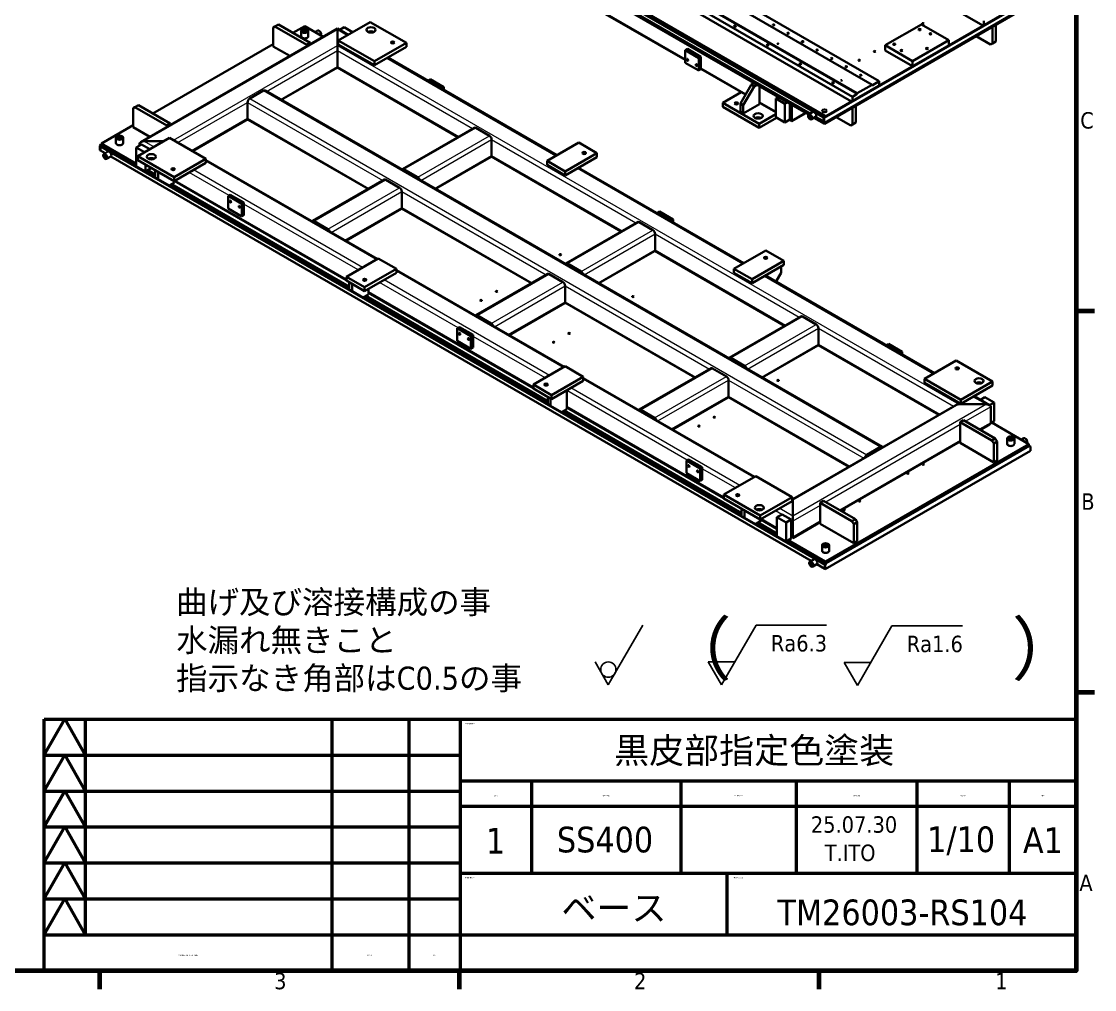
# Model space of a CAD drawing. Header units: millimetres. Extents: x -570 to 8410, y -405 to 5940.
# Drawn here: x 6156 to 8246, y 163 to 2049 of the extents above; entities that cross this region are included whole.
import ezdxf

# ---------------------------------------------------------------- set-up
doc = ezdxf.new("R2010")
doc.units = ezdxf.units.MM
doc.header["$LTSCALE"] = 10
for name, color, linetype, lineweight in [('Border (ISO)', 7, 'Continuous', 70), ('Symbol (ISO)', 7, 'Continuous', 25), ('Visible (ISO)', 7, 'Continuous', 35), ('Visible Narrow (ISO)', 7, 'Continuous', 5)]:
    doc.layers.add(name, color=color, linetype=linetype, lineweight=lineweight)
doc.styles.add('MX_NOTE_STANDARD', font='tahoma.ttf')
doc.styles.add('Note Text (JIS)', font='tahoma.ttf')

# ---------------------------------------------------------------- blocks, each defined once
blk = doc.blocks.new('図面枠 既定の図面枠')
at = {"layer": 'Border (ISO)'}
for p, q in [((821, 148.5), (824.6, 148.5)), ((821, 74.25), (824.6, 74.25)), ((630.75, 20), (630.75, 16.4)), ((700.83, 20), (700.83, 16.4)), ((770.92, 20), (770.92, 16.4))]:
    blk.add_line(p, q, dxfattribs=at)
at = {"layer": 'Border (ISO)', "flags": 128}
blk.add_lwpolyline([(20, 20), (20, 574), (821, 574), (821, 20), (20, 20)], dxfattribs=at)
at = {"layer": 'Border (ISO)', "char_height": 3.2, "attachment_point": 7, "style": 'MX_NOTE_STANDARD'}
for s, insert in [('C', (821.82, 183.97)), ('B', (822.02, 109.78)), ('A', (821.64, 35.53)), ('3', (664.8, 16.33)), ('2', (734.9, 16.4)), ('1', (805.24, 16.4))]:
    blk.add_mtext(s, dxfattribs=dict(at, insert=insert))
blk = doc.blocks.new('面の指示記号 ID1')
at = {"layer": 'Symbol (ISO)'}
for p, q in [((729.89, 75.65), (736.62, 87.3)), ((727.3, 80.13), (729.89, 75.65))]:
    blk.add_line(p, q, dxfattribs=at)
blk.add_circle((729.89, 78.64), 1.49, dxfattribs=at)
blk = doc.blocks.new('面の指示記号 ID2')
at = {"layer": 'Symbol (ISO)'}
for p, q in [((751.95, 75.65), (758.68, 87.3)), ((758.68, 87.3), (772.41, 87.3)), ((749.36, 80.13), (751.95, 75.65)), ((749.36, 80.13), (754.54, 80.13))]:
    blk.add_line(p, q, dxfattribs=at)
at = {"layer": 'Symbol (ISO)', "insert": (761.56, 82.12), "char_height": 3.2, "attachment_point": 7, "style": 'MX_NOTE_STANDARD'}
blk.add_mtext('Ra6.3', dxfattribs=at)
blk = doc.blocks.new('面の指示記号 ID3')
at = {"layer": 'Symbol (ISO)'}
for p, q in [((778.4, 75.52), (785.13, 87.18)), ((785.13, 87.18), (798.87, 87.18)), ((775.81, 80), (778.4, 75.52)), ((775.81, 80), (780.99, 80))]:
    blk.add_line(p, q, dxfattribs=at)
at = {"layer": 'Symbol (ISO)', "insert": (788.01, 81.99), "char_height": 3.2, "attachment_point": 7, "style": 'MX_NOTE_STANDARD'}
blk.add_mtext('Ra1.6', dxfattribs=at)

msp = doc.modelspace()

# ---------------------------------------------------------------- linework, layer by layer
at = {"color": 7, "linetype": 'Continuous', "lineweight": 50}
for p, q in [((6200.001, 200), (6200.001, 690.001)), ((6200.001, 690.001), (8210, 690.001)), ((6200.001, 620.001), (6240.001, 690.001)), ((6240.001, 690.001), (6280.001, 620.001)), ((6280.001, 690.001), (6280.001, 270.001)), ((6760.001, 690.001), (6760.001, 200)), ((6910, 690.001), (6910, 200)), ((7010, 690.001), (7010, 200)), ((8210, 690.001), (8210, 200)), ((6200.001, 620.001), (7010, 620.001)), ((6200.001, 550.001), (6240.001, 620.001)), ((6240.001, 620), (6280.001, 550)), ((7010, 570.001), (8210, 570.001)), ((7150, 390.001), (7150, 570.001)), ((7440, 570.001), (7440, 390.001)), ((7665, 570.001), (7665, 390.001)), ((7900, 570.001), (7900, 390.001)), ((8080, 570.001), (8080, 390.001)), ((6200.001, 550.001), (7010, 550.001)), ((6200.001, 480.001), (6240.001, 550.001)), ((6240.001, 550), (6280.001, 480.001)), ((8210, 520.001), (7010, 520.001)), ((6200.001, 480.001), (7010, 480.001)), ((6200.001, 410.001), (6240.001, 480.001)), ((6240.001, 480.001), (6280.001, 410.001)), ((6200.001, 410.001), (7010, 410.001)), ((6200.001, 340.001), (6240.001, 410.001)), ((6240.001, 410.001), (6280.001, 340.001)), ((7010, 390.001), (8210, 390.001)), ((7530, 390.001), (7530, 270.001)), ((6200.001, 340.001), (7010, 340.001)), ((6200.001, 270.001), (6240.001, 340.001)), ((6240.001, 340.001), (6280.001, 270.001)), ((6200.001, 270.001), (8210, 270.001)), ((8210, 200), (6200.001, 200))]:
    msp.add_line(p, q, dxfattribs=at)
at = {"layer": 'Visible (ISO)'}
for p, q in [((6426.448, 2740.76), (7826.519, 1932.428)), ((7812.731, 1925.692), (6412.659, 2734.023)), ((7774.547, 1902.422), (6374.476, 2710.753)), ((6383.668, 2717.285), (7783.739, 1908.954)), ((6383.668, 2716.06), (7783.739, 1907.729)), ((6308.432, 2676.705), (7719.11, 1862.25)), ((7722.645, 1864.291), (6317.907, 2675.317)), ((6324.114, 2655.322), (7688.556, 1867.561)), ((6326.519, 2664.956), (7698.327, 1872.943)), ((7691.782, 1869.561), (6327.456, 2657.255)), ((7570.547, 2305.159), (8028.398, 2040.818)), ((7314.928, 2157.577), (7772.779, 1893.236)), ((7215.933, 2108.599), (7448.571, 1974.285)), ((8117.494, 2092.257), (7717.978, 1861.597)), ((8118.625, 2091.604), (7719.11, 1860.944)), ((7719.746, 1849.553), (8115.726, 2078.173)), ((7720.878, 1851.758), (8116.857, 2080.377)), ((8030.166, 2041.838), (8030.166, 2050.003)), ((6388.226, 1814.104), (6771.114, 2035.165)), ((6645.956, 2037.218), (6649.491, 2039.259)), ((6645.956, 2037.218), (6645.956, 2000.476)), ((6649.491, 2039.259), (6656.209, 2043.138)), ((6711.363, 2003.538), (6649.491, 2039.259)), ((6718.081, 2007.416), (6656.209, 2043.138)), ((6684.493, 2026.808), (6707.474, 2040.076)), ((6700.474, 2020.072), (6700.474, 2030.686)), ((6702.878, 2033.748), (6702.524, 2033.544)), ((6707.474, 2040.076), (6743.547, 2019.249)), ((6712.07, 2033.748), (6712.424, 2033.544)), ((6714.474, 2020.072), (6714.474, 2030.686)), ((6727.783, 2028.35), (6732.655, 2031.163)), ((6735.758, 2030.686), (6735.405, 2030.89)), ((6771.114, 2035.165), (6771.114, 2033.136)), ((6771.114, 2033.136), (6771.114, 2035.165)), ((6771.114, 2035.165), (6791.963, 2023.127)), ((6771.114, 2002.109), (6771.114, 2033.136)), ((6771.114, 2033.136), (6771.114, 2002.109)), ((6772.881, 2012.111), (6834.753, 2047.833)), ((6775.699, 2032.517), (6784.549, 2037.626)), ((6784.549, 2037.626), (6800.812, 2028.237)), ((6834.753, 2047.833), (6905.464, 2007.008)), ((7908.897, 2043.267), (7838.187, 2002.442)), ((7961.93, 2012.649), (7908.897, 2043.267)), ((8047.137, 2005.913), (8047.137, 2038.572)), ((8053.854, 2009.791), (8053.854, 2042.451)), ((6702.878, 2017.01), (6702.524, 2017.214)), ((6718.081, 2007.416), (6711.363, 2003.538)), ((6712.07, 2017.01), (6712.424, 2017.214)), ((6718.081, 2004.546), (6718.081, 2007.416)), ((6739.294, 2024.562), (6739.294, 2024.154)), ((6843.592, 1971.286), (6772.881, 2012.111)), ((6772.881, 2012.111), (6772.881, 2004.354)), ((6905.464, 2007.008), (6843.592, 1971.286)), ((6905.464, 2007.008), (6905.464, 1999.251)), ((7891.22, 1971.824), (7961.93, 2012.649)), ((7961.93, 2002.442), (7961.93, 2012.649)), ((8015.317, 2020.201), (8043.601, 2003.871)), ((8053.854, 2009.791), (8047.137, 2005.913)), ((6411.903, 1869.428), (6645.956, 2004.558)), ((6645.956, 2000.476), (6678.493, 1981.69)), ((6711.363, 2000.668), (6711.363, 2003.538)), ((6771.114, 2002.109), (6771.114, 1992.311)), ((6771.114, 1992.311), (6771.114, 2002.109)), ((6771.114, 1961.284), (6771.114, 1992.311)), ((6771.114, 1992.311), (6771.114, 1961.284)), ((6843.592, 1963.529), (6772.881, 2004.354)), ((6905.464, 1999.251), (6843.592, 1963.529)), ((7448.571, 1993.053), (7452.813, 1995.502)), ((7448.571, 1993.053), (7475.087, 1977.743)), ((7448.571, 1968.558), (7448.571, 1993.053)), ((7452.813, 1995.502), (7479.33, 1980.193)), ((7838.187, 2002.442), (7891.22, 1971.824)), ((7838.187, 1992.236), (7838.187, 2002.442)), ((7838.187, 1992.236), (7891.22, 1961.618)), ((8047.137, 2005.913), (8043.601, 2003.871)), ((6843.592, 1971.286), (6843.592, 1963.529)), ((6869.391, 1978.424), (7198.549, 1788.385)), ((7475.087, 1953.249), (7448.571, 1968.558)), ((7475.087, 1977.743), (7479.33, 1980.193)), ((7475.087, 1977.743), (7475.087, 1953.249)), ((7479.33, 1980.193), (7479.33, 1955.698)), ((7891.22, 1961.618), (7891.22, 1971.824)), ((6661.845, 1896.168), (6771.114, 1959.255)), ((6771.114, 1961.284), (6771.114, 1959.255)), ((6771.114, 1959.255), (6771.114, 1961.284)), ((6771.114, 1959.255), (7005.894, 1823.704)), ((7475.087, 1953.249), (7479.33, 1955.698)), ((7479.33, 1956.527), (7566.132, 1906.411)), ((6952.133, 1936.381), (6947.89, 1933.931)), ((6974.407, 1918.622), (6947.89, 1933.931)), ((6947.89, 1933.931), (6947.89, 1933.103)), ((6978.65, 1921.071), (6952.133, 1936.381)), ((7577.264, 1925.692), (7556.051, 1888.949)), ((7582.568, 1928.754), (7577.264, 1925.692)), ((7582.921, 1922.426), (7577.264, 1925.692)), ((7588.224, 1925.488), (7582.921, 1922.426)), ((7783.739, 1908.954), (7812.731, 1925.692)), ((7826.519, 1932.428), (7812.731, 1924.467)), ((7812.731, 1924.467), (7812.731, 1925.692)), ((7826.519, 1924.263), (7826.519, 1932.428)), ((6600.347, 1898.618), (6627.217, 1914.131)), ((6630.217, 1914.428), (7832.299, 1220.406)), ((6978.65, 1921.071), (6974.407, 1918.622)), ((6974.407, 1917.793), (6974.407, 1918.622)), ((6978.65, 1915.344), (6978.65, 1921.071)), ((7521.756, 1890.378), (7557.829, 1911.205)), ((7561.708, 1885.683), (7582.921, 1922.426)), ((7593.528, 1887.725), (7593.528, 1922.426)), ((7783.739, 1907.729), (7774.547, 1902.422)), ((7774.547, 1894.257), (7774.547, 1902.422)), ((7783.739, 1908.954), (7783.739, 1907.729)), ((6373.366, 1879.838), (6376.902, 1881.88)), ((6376.902, 1881.88), (6383.619, 1885.758)), ((6438.773, 1846.158), (6376.902, 1881.88)), ((6445.491, 1850.036), (6383.619, 1885.758)), ((6596.105, 1860.242), (6596.105, 1891.269)), ((7521.756, 1890.378), (7521.756, 1882.622)), ((7592.467, 1849.553), (7521.756, 1890.378)), ((7592.467, 1841.797), (7521.756, 1882.622)), ((7556.051, 1888.949), (7561.708, 1885.683)), ((7556.051, 1888.949), (7556.051, 1872.62)), ((7561.708, 1869.354), (7593.528, 1887.725)), ((7561.708, 1885.683), (7561.708, 1869.354)), ((7593.528, 1890.594), (7624.994, 1872.427)), ((7629.59, 1901.605), (7624.994, 1898.952)), ((7624.994, 1898.952), (7624.994, 1862.209)), ((7642.672, 1888.745), (7624.994, 1898.952)), ((7647.268, 1891.399), (7642.672, 1888.745)), ((7642.672, 1852.003), (7642.672, 1888.745)), ((7652.571, 1857.718), (7652.571, 1888.337)), ((7656.107, 1856.494), (7656.107, 1886.296)), ((7656.107, 1856.494), (7656.107, 1886.296)), ((7781.265, 1852.411), (7781.265, 1885.071)), ((6373.366, 1879.838), (6373.366, 1843.096)), ((7556.051, 1872.62), (7561.708, 1869.354)), ((7624.994, 1868.333), (7592.467, 1849.553)), ((7626.408, 1861.393), (7592.467, 1841.797)), ((7624.994, 1862.209), (7642.672, 1852.003)), ((7656.107, 1854.464), (7683.673, 1870.38)), ((7687.926, 1865.067), (7687.926, 1865.475)), ((7697.197, 1872.688), (7689.066, 1867.993)), ((7702.697, 1863.162), (7694.566, 1858.467)), ((7699.437, 1861.279), (7719.746, 1849.553)), ((7700.301, 1872.211), (7699.947, 1872.415)), ((7701.842, 1870.913), (7717.978, 1861.597)), ((7717.978, 1854.436), (7702.779, 1863.212)), ((7703.836, 1866.088), (7703.836, 1865.679)), ((7719.11, 1862.25), (7717.978, 1861.597)), ((7717.978, 1861.597), (7717.978, 1853.432)), ((7717.978, 1861.597), (7719.11, 1860.944)), ((7717.978, 1861.597), (7717.978, 1855.146)), ((7719.11, 1860.944), (7719.11, 1852.779)), ((7742.727, 1862.822), (7771.011, 1846.492)), ((7774.547, 1848.533), (7774.547, 1881.193)), ((6311.494, 1811.457), (6373.366, 1847.178)), ((6373.366, 1843.096), (6405.903, 1824.311)), ((6445.491, 1850.036), (6438.773, 1846.158)), ((6438.773, 1843.288), (6438.773, 1846.158)), ((6445.491, 1847.166), (6445.491, 1850.036)), ((6488.968, 1796.358), (6596.486, 1858.433)), ((6597.347, 1857.496), (6830.885, 1722.663)), ((6897.868, 1761.335), (7037.521, 1841.964)), ((7067.391, 1826.154), (7040.521, 1841.667)), ((7592.467, 1849.553), (7592.467, 1841.797)), ((7652.571, 1857.718), (7642.672, 1852.003)), ((7651.521, 1857.112), (7656.107, 1854.464)), ((7656.107, 1856.494), (7656.107, 1854.464)), ((7656.107, 1854.464), (7656.107, 1856.494)), ((7691.462, 1858.943), (7691.816, 1858.739)), ((7719.11, 1852.779), (7717.978, 1853.432)), ((7720.878, 1851.758), (7719.11, 1852.779)), ((7719.746, 1849.553), (7719.746, 1852.411)), ((7774.547, 1848.533), (7771.011, 1846.492)), ((7781.265, 1852.411), (7774.547, 1848.533)), ((6339.85, 1811.865), (6339.85, 1822.479)), ((6342.253, 1825.541), (6341.9, 1825.337)), ((6351.446, 1825.541), (6351.799, 1825.337)), ((6353.85, 1811.865), (6353.85, 1822.479)), ((6444.077, 1822.275), (6382.205, 1786.554)), ((6514.787, 1781.451), (6444.077, 1822.275)), ((7071.634, 1787.778), (7071.634, 1818.805)), ((6310.363, 1809.252), (6308.595, 1806.19)), ((6308.595, 1806.19), (6309.727, 1805.537)), ((6308.595, 1798.025), (6308.595, 1806.19)), ((6309.727, 1797.372), (6308.595, 1798.025)), ((6309.727, 1805.537), (6311.494, 1808.599)), ((6309.727, 1797.372), (6309.727, 1805.537)), ((6309.727, 1797.372), (6309.727, 1803.823)), ((6310.363, 1809.252), (6311.494, 1809.905)), ((6311.494, 1808.599), (6310.363, 1809.252)), ((6311.211, 1806.394), (6311.494, 1806.558)), ((6379.377, 1772.265), (6311.494, 1811.457)), ((6311.494, 1811.457), (6311.494, 1806.558)), ((6379.377, 1767.366), (6311.494, 1806.558)), ((6342.253, 1808.803), (6341.9, 1809.007)), ((6351.446, 1808.803), (6351.799, 1809.007)), ((6389.276, 1809.416), (6379.377, 1803.7)), ((6395.64, 1794.31), (6379.377, 1803.7)), ((6379.377, 1803.7), (6379.377, 1766.958)), ((6385.74, 1810.64), (6385.74, 1807.374)), ((6385.74, 1810.64), (6385.74, 1807.374)), ((6405.539, 1800.026), (6389.276, 1809.416)), ((6432.41, 1815.539), (6394.226, 1815.539)), ((6394.226, 1815.539), (6432.41, 1815.539)), ((7179.468, 1777.368), (7241.34, 1813.09)), ((7241.34, 1813.09), (7276.695, 1792.677)), ((6318.722, 1792.179), (6309.727, 1797.372)), ((6315.03, 1787.778), (6315.03, 1788.187)), ((6324.301, 1795.399), (6316.169, 1790.704)), ((6318.565, 1781.655), (6318.919, 1781.451)), ((6329.801, 1785.873), (6321.669, 1781.178)), ((6327.404, 1794.923), (6327.051, 1795.127)), ((7694.045, 998.136), (6329.722, 1785.828)), ((6330.94, 1788.799), (6330.94, 1788.391)), ((6382.205, 1786.554), (6452.916, 1745.729)), ((6382.205, 1778.797), (6382.205, 1786.554)), ((6382.205, 1778.797), (6452.916, 1737.972)), ((6406.954, 1780.438), (6406.954, 1782.871)), ((6452.916, 1745.729), (6514.787, 1781.451)), ((6514.787, 1773.694), (6514.787, 1781.451)), ((6848.531, 1586.302), (6514.787, 1778.989)), ((6962.365, 1722.663), (7070.391, 1785.032)), ((7071.253, 1785.969), (7324.092, 1639.992)), ((7179.468, 1777.368), (7179.468, 1769.611)), ((7214.823, 1756.956), (7179.468, 1777.368)), ((7276.695, 1792.677), (7214.823, 1756.956)), ((7276.695, 1784.921), (7214.823, 1749.199)), ((7276.695, 1792.677), (7276.695, 1784.921)), ((6379.377, 1766.958), (6397.054, 1756.751)), ((6397.054, 1756.751), (6397.054, 1770.224)), ((6406.954, 1762.467), (6397.054, 1756.751)), ((6416.5, 1745.933), (6397.408, 1756.956)), ((6416.5, 1750.832), (6401.65, 1759.405)), ((6406.954, 1762.467), (6406.954, 1764.508)), ((6416.5, 1744.708), (6416.5, 1758.997)), ((6452.916, 1737.972), (6514.787, 1773.694)), ((6927.738, 1745.525), (6900.868, 1761.038)), ((6900.868, 1758.589), (6927.738, 1743.075)), ((7214.823, 1749.199), (7179.468, 1769.611)), ((7214.823, 1756.956), (7214.823, 1749.199)), ((7240.622, 1764.094), (7562.709, 1578.137)), ((6422.156, 1741.442), (6416.5, 1744.708)), ((6422.156, 1741.442), (6422.156, 1755.731)), ((6443.37, 1729.195), (6422.156, 1741.442)), ((6453.976, 1735.318), (6443.37, 1729.195)), ((6452.916, 1737.972), (6452.916, 1745.729)), ((6453.976, 1738.584), (6453.976, 1735.318)), ((6788.791, 1544.883), (6453.976, 1738.188)), ((6722.859, 1660.294), (6862.512, 1740.923)), ((6892.382, 1725.112), (6865.512, 1740.626)), ((6794.095, 1527.928), (6444.43, 1729.807)), ((6794.095, 1532.827), (6448.673, 1732.257)), ((6896.625, 1686.737), (6896.625, 1717.764)), ((6562.517, 1711.436), (6558.275, 1708.986)), ((6584.791, 1693.677), (6558.275, 1708.986)), ((6558.275, 1708.986), (6558.275, 1684.492)), ((6589.034, 1696.127), (6562.517, 1711.436)), ((6589.034, 1696.127), (6584.791, 1693.677)), ((6584.791, 1669.182), (6584.791, 1693.677)), ((6589.034, 1671.632), (6589.034, 1696.127)), ((6558.275, 1684.492), (6584.791, 1669.182)), ((6787.356, 1621.621), (6895.382, 1683.99)), ((6896.244, 1684.928), (7149.083, 1538.951)), ((7398.494, 1678.674), (7394.252, 1676.225)), ((7420.768, 1660.915), (7394.252, 1676.225)), ((7394.252, 1676.225), (7394.252, 1675.396)), ((7425.011, 1663.365), (7398.494, 1678.674)), ((6589.034, 1671.632), (6584.791, 1669.182)), ((6752.729, 1644.483), (6725.859, 1659.997)), ((6725.859, 1657.547), (6752.729, 1642.034)), ((7216.066, 1577.624), (7355.719, 1658.253)), ((7385.589, 1642.442), (7358.719, 1657.955)), ((7425.011, 1663.365), (7420.768, 1660.915)), ((7420.768, 1660.087), (7420.768, 1660.915)), ((7425.011, 1657.637), (7425.011, 1663.365)), ((7389.832, 1604.067), (7389.832, 1635.094)), ((7280.563, 1538.951), (7388.589, 1601.32)), ((7389.451, 1602.257), (7642.29, 1456.281)), ((7605.5, 1602.842), (7543.628, 1567.12)), ((7640.855, 1582.429), (7605.5, 1602.842)), ((6850.663, 1587.533), (6788.791, 1551.811)), ((6886.019, 1567.12), (6850.663, 1587.533)), ((7245.936, 1561.813), (7219.066, 1577.326)), ((7219.066, 1574.877), (7245.936, 1559.363)), ((7578.983, 1546.708), (7640.855, 1582.429)), ((7578.983, 1538.951), (7640.855, 1574.673)), ((7635.552, 1559.363), (7635.552, 1571.611)), ((7640.855, 1574.673), (7640.855, 1582.429)), ((6788.791, 1551.811), (6824.147, 1531.398)), ((6788.791, 1544.054), (6788.791, 1551.811)), ((6824.147, 1531.398), (6886.019, 1567.12)), ((6824.147, 1523.642), (6886.019, 1559.363)), ((6886.019, 1559.363), (6886.019, 1567.12)), ((7212.691, 1376.054), (6886.019, 1564.659)), ((7041.057, 1476.582), (7180.71, 1557.211)), ((7210.581, 1541.401), (7183.71, 1556.914)), ((7543.628, 1567.12), (7578.983, 1546.708)), ((7543.628, 1559.363), (7543.628, 1567.12)), ((7543.628, 1559.363), (7578.983, 1538.951)), ((7604.782, 1553.846), (7933.94, 1363.807)), ((7635.552, 1559.363), (7625.47, 1541.902)), ((6788.791, 1544.054), (6824.147, 1523.642)), ((6794.095, 1526.704), (6794.095, 1540.992)), ((6799.752, 1523.438), (6794.095, 1526.704)), ((6799.752, 1523.438), (6799.752, 1537.726)), ((6824.147, 1523.642), (6824.147, 1531.398)), ((6831.571, 1527.928), (6831.571, 1517.314)), ((7214.823, 1503.025), (7214.823, 1534.052)), ((7578.983, 1538.951), (7578.983, 1546.708)), ((6820.965, 1511.19), (6799.752, 1523.438)), ((6831.571, 1517.314), (6820.965, 1511.19)), ((7180.882, 1304.617), (6822.025, 1511.803)), ((7180.882, 1309.515), (6826.268, 1514.252)), ((7152.951, 1334.635), (6831.571, 1520.184)), ((7105.554, 1437.91), (7213.581, 1500.279)), ((7214.442, 1501.216), (7467.281, 1355.239)), ((7070.927, 1460.771), (7044.057, 1476.285)), ((7044.057, 1473.835), (7070.927, 1458.322)), ((7534.264, 1393.912), (7673.917, 1474.541)), ((7703.788, 1458.73), (7676.917, 1474.244)), ((7008.878, 1453.729), (7004.636, 1451.28)), ((7031.152, 1435.97), (7004.636, 1451.28)), ((7004.636, 1451.28), (7004.636, 1426.785)), ((7035.395, 1438.42), (7008.878, 1453.729)), ((7708.03, 1420.355), (7708.03, 1451.382)), ((7004.636, 1426.785), (7031.152, 1411.476)), ((7035.395, 1438.42), (7031.152, 1435.97)), ((7031.152, 1411.476), (7031.152, 1435.97)), ((7035.395, 1413.925), (7035.395, 1438.42)), ((7035.395, 1413.925), (7031.152, 1411.476)), ((7598.761, 1355.239), (7706.788, 1417.608)), ((7707.649, 1418.546), (7942.81, 1282.775)), ((7844.855, 1420.967), (7840.613, 1418.518)), ((7867.129, 1403.208), (7840.613, 1418.518)), ((7840.613, 1418.518), (7840.613, 1417.689)), ((7871.372, 1405.658), (7844.855, 1420.967)), ((7871.372, 1405.658), (7867.129, 1403.208)), ((7867.129, 1402.38), (7867.129, 1403.208)), ((7871.372, 1399.93), (7871.372, 1405.658)), ((7564.134, 1378.101), (7537.264, 1393.615)), ((7537.264, 1391.165), (7564.134, 1375.652)), ((7976.731, 1388.512), (7914.859, 1352.79)), ((8047.441, 1347.687), (7976.731, 1388.512)), ((7152.951, 1341.563), (7214.823, 1377.285)), ((7214.823, 1377.285), (7250.179, 1356.872)), ((7359.255, 1292.87), (7498.909, 1373.499)), ((7528.779, 1357.689), (7501.909, 1373.202)), ((7188.307, 1321.151), (7152.951, 1341.563)), ((7152.951, 1341.563), (7152.951, 1333.806)), ((7250.179, 1356.872), (7188.307, 1321.151)), ((7250.179, 1349.116), (7188.307, 1313.394)), ((7250.179, 1356.872), (7250.179, 1349.116)), ((7583.923, 1161.724), (7250.179, 1354.411)), ((7533.021, 1319.313), (7533.021, 1350.34)), ((7914.859, 1352.79), (7985.57, 1311.965)), ((7914.859, 1345.033), (7914.859, 1352.79)), ((7914.859, 1345.033), (7985.57, 1304.208)), ((7985.57, 1311.965), (8047.441, 1347.687)), ((7985.57, 1304.208), (8047.441, 1339.93)), ((8047.441, 1339.93), (8047.441, 1347.687)), ((7188.307, 1313.394), (7152.951, 1333.806)), ((7180.882, 1303.392), (7180.882, 1317.68)), ((7188.307, 1321.151), (7188.307, 1313.394)), ((7218.359, 1330.744), (7218.359, 1294.002)), ((7532.64, 1317.504), (7767.802, 1181.734)), ((8011.369, 1319.103), (8041.421, 1301.753)), ((8023.743, 1311.959), (8032.592, 1317.068)), ((8032.592, 1317.068), (8050.27, 1306.862)), ((7186.539, 1300.126), (7180.882, 1303.392)), ((7186.539, 1300.126), (7186.539, 1314.414)), ((7207.752, 1287.878), (7186.539, 1300.126)), ((7524.182, 1120.304), (7218.359, 1296.872)), ((7423.752, 1254.198), (7531.779, 1316.567)), ((7975.68, 1301.753), (7658.533, 1118.647)), ((7981.68, 1303.188), (8035.421, 1303.188)), ((8035.421, 1303.188), (7981.68, 1303.188)), ((7985.57, 1304.208), (7985.57, 1311.965)), ((8041.421, 1301.753), (8050.27, 1306.862)), ((8043.906, 1298.289), (8043.906, 1267.262)), ((8043.906, 1298.289), (8043.906, 1267.262)), ((8050.27, 1306.862), (8050.27, 1270.12)), ((7218.359, 1294.002), (7207.752, 1287.878)), ((7558.477, 1086.612), (7208.813, 1288.491)), ((7558.477, 1091.511), (7213.055, 1290.94)), ((7389.125, 1277.06), (7362.255, 1292.573)), ((7362.255, 1290.124), (7389.125, 1274.61)), ((7984.155, 1268.691), (7990.873, 1272.569)), ((7984.155, 1268.691), (8046.027, 1232.969)), ((7984.155, 1227.866), (7984.155, 1268.691)), ((7990.873, 1272.569), (8052.745, 1236.847)), ((8041.421, 1263.798), (8023.743, 1253.591)), ((8043.762, 1266.362), (8050.27, 1270.12)), ((8045.674, 1267.466), (8118.152, 1225.62)), ((8052.745, 1236.847), (8046.027, 1232.969)), ((8056.28, 1230.724), (8052.745, 1236.847)), ((8075.797, 1236.643), (8075.797, 1226.029)), ((8078.201, 1239.705), (8077.847, 1239.501)), ((8087.393, 1239.705), (8087.747, 1239.501)), ((8089.797, 1236.643), (8089.797, 1226.029)), ((8103.106, 1234.307), (8107.977, 1237.12)), ((8111.081, 1236.643), (8110.727, 1236.847)), ((7721.536, 982.264), (8121.051, 1212.924)), ((8118.152, 1225.62), (7722.172, 997.001)), ((8118.152, 1222.763), (7722.172, 994.144)), ((8119.283, 1222.11), (7723.304, 993.49)), ((7984.155, 1230.736), (7751.153, 1096.212)), ((7802.429, 1204.596), (7829.299, 1220.109)), ((7829.299, 1217.66), (7802.429, 1202.146)), ((8049.563, 1190.103), (7984.155, 1227.866)), ((8046.027, 1232.969), (8049.563, 1226.845)), ((8049.563, 1226.845), (8056.28, 1230.724)), ((8049.563, 1226.845), (8049.563, 1190.103)), ((8056.28, 1230.724), (8056.28, 1193.981)), ((8078.201, 1222.967), (8077.847, 1223.171)), ((8087.393, 1222.967), (8087.747, 1223.171)), ((8114.617, 1230.519), (8114.617, 1230.111)), ((8118.152, 1225.62), (8118.152, 1222.763)), ((8118.152, 1222.763), (8119.283, 1222.11)), ((8119.283, 1222.11), (8121.051, 1221.089)), ((8121.051, 1212.924), (8121.051, 1221.089)), ((7455.239, 1196.022), (7450.997, 1193.573)), ((7477.513, 1178.264), (7450.997, 1193.573)), ((7450.997, 1193.573), (7450.997, 1169.078)), ((7481.756, 1180.713), (7455.239, 1196.022)), ((8049.563, 1190.103), (8056.28, 1193.981)), ((7481.756, 1180.713), (7477.513, 1178.264)), ((7477.513, 1153.769), (7477.513, 1178.264)), ((7481.756, 1156.218), (7481.756, 1180.713)), ((7450.997, 1169.078), (7477.513, 1153.769)), ((7481.756, 1156.218), (7477.513, 1153.769)), ((7524.182, 1127.233), (7586.054, 1162.954)), ((7586.054, 1162.954), (7656.765, 1122.13)), ((7524.182, 1127.233), (7524.182, 1119.476)), ((7594.893, 1086.408), (7524.182, 1127.233)), ((7594.893, 1078.651), (7524.182, 1119.476)), ((7656.765, 1122.13), (7594.893, 1086.408)), ((7656.765, 1114.373), (7594.893, 1078.651)), ((7656.765, 1122.13), (7656.765, 1114.373)), ((7658.533, 1118.647), (7656.765, 1119.668)), ((7658.533, 1118.647), (7658.533, 1116.618)), ((7658.533, 1116.618), (7658.533, 1118.647)), ((7658.533, 1085.591), (7658.533, 1116.618)), ((7658.533, 1116.618), (7658.533, 1085.591)), ((7711.566, 1111.311), (7718.283, 1115.189)), ((7711.566, 1111.311), (7773.438, 1075.589)), ((7711.566, 1070.486), (7711.566, 1111.311)), ((7718.283, 1115.189), (7780.155, 1079.468)), ((7558.477, 1085.387), (7558.477, 1099.676)), ((7564.134, 1082.121), (7564.134, 1096.41)), ((7595.954, 1098.893), (7595.954, 1096.784)), ((7637.319, 1088.857), (7627.42, 1083.142)), ((7654.997, 1078.651), (7637.319, 1088.857)), ((7564.134, 1082.121), (7558.477, 1085.387)), ((7585.347, 1069.874), (7564.134, 1082.121)), ((7595.954, 1075.997), (7585.347, 1069.874)), ((7627.42, 1046.808), (7586.408, 1070.486)), ((7627.42, 1051.707), (7590.65, 1072.936)), ((7594.893, 1086.408), (7594.893, 1078.651)), ((7595.954, 1079.263), (7595.954, 1075.997)), ((7627.42, 1060.7), (7595.954, 1078.867)), ((7645.098, 1072.936), (7627.42, 1083.142)), ((7627.42, 1083.142), (7627.42, 1046.399)), ((7654.997, 1078.651), (7645.098, 1072.936)), ((7645.098, 1036.193), (7645.098, 1072.936)), ((7654.997, 1041.909), (7654.997, 1078.651)), ((7658.533, 1085.591), (7658.533, 1075.793)), ((7658.533, 1075.793), (7658.533, 1085.591)), ((7658.533, 1075.793), (7658.533, 1044.766)), ((7658.533, 1075.793), (7658.533, 1044.766)), ((7711.566, 1073.356), (7658.533, 1042.737)), ((7776.973, 1032.723), (7711.566, 1070.486)), ((7780.155, 1079.468), (7773.438, 1075.589)), ((7773.438, 1075.589), (7776.973, 1069.465)), ((7776.973, 1069.465), (7783.691, 1073.344)), ((7776.973, 1069.465), (7776.973, 1032.723)), ((7783.691, 1073.344), (7780.155, 1079.468)), ((7783.691, 1073.344), (7783.691, 1036.602)), ((7627.42, 1046.399), (7645.098, 1036.193)), ((7654.997, 1041.909), (7645.098, 1036.193)), ((7721.288, 992.613), (7645.451, 1036.397)), ((7722.172, 997.001), (7649.694, 1038.847)), ((7658.533, 1042.737), (7654.997, 1044.778)), ((7658.533, 1044.766), (7658.533, 1042.737)), ((7658.533, 1042.737), (7658.533, 1044.766)), ((7715.172, 1028.437), (7715.172, 1017.822)), ((7717.576, 1031.498), (7717.223, 1031.294)), ((7726.769, 1031.498), (7727.122, 1031.294)), ((7729.172, 1028.437), (7729.172, 1017.822)), ((7776.973, 1032.723), (7783.691, 1036.602)), ((7717.576, 1014.76), (7717.223, 1014.964)), ((7726.769, 1014.76), (7727.122, 1014.964)), ((7690.353, 993.735), (7690.353, 994.144)), ((7699.623, 1001.356), (7691.492, 996.661)), ((7693.888, 987.612), (7694.242, 987.408)), ((7705.123, 991.83), (7696.992, 987.135)), ((7702.727, 1000.88), (7702.373, 1001.084)), ((7720.405, 982.917), (7705.045, 991.785)), ((7706.262, 994.756), (7706.262, 994.348)), ((7722.172, 994.144), (7720.405, 991.082)), ((7720.405, 991.082), (7721.536, 990.429)), ((7720.405, 991.082), (7720.405, 982.917)), ((7720.405, 989.367), (7720.405, 982.917)), ((7720.405, 982.917), (7721.536, 982.264)), ((7721.536, 990.429), (7723.304, 993.49)), ((7721.536, 990.429), (7721.536, 982.264)), ((7722.172, 997.001), (7722.172, 994.144)), ((7723.304, 993.49), (7722.172, 994.144))]:
    msp.add_line(p, q, dxfattribs=at)
for centre, major_axis, start_param, end_param in [((6707.474, 2030.686), (-7, 0), 5.49778714, 10.21017612), ((6707.474, 2030.734), (3.824, 0), 5.55400841, 10.15395485), ((6735.405, 2026.399), (-2.75, 4.763), 3.35005947, 6.28318531), ((6735.758, 2026.604), (2.5, -4.33), 0.78539816, 2.35619449), ((6836.521, 2024.766), (-9, 0), 3.98421442, 5.44056354), ((6707.474, 2020.072), (-7, 0), 0, 3.14159265), ((6707.474, 2019.663), (6.5, 0), 3.92699082, 5.49778714), ((6627.217, 1909.232), (3, 5.196), 0, 0.78539816), ((6600.347, 1893.719), (3, 5.196), 0.78539816, 2.35619449), ((7590.699, 1857.106), (-9, 0), 3.98421442, 5.44056354), ((7691.816, 1863.23), (2.75, -4.763), 5.49778714, 10.21017612), ((7691.774, 1863.206), (-1.471, 2.547), 5.57032715, 10.13763612), ((7699.947, 1867.925), (2.75, -4.763), 0, 3.14159265), ((7700.301, 1868.129), (-2.5, 4.33), 3.92699082, 5.49778714), ((7719.746, 1869.966), (-4.5, 0), 4.37255207, 5.05222589), ((6600.347, 1862.692), (-3, -5.196), 5.49778714, 6.28318531), ((7040.521, 1836.768), (-3, 5.196), 5.49778714, 6.28318531), ((6346.85, 1822.479), (-7, 0), 5.49778714, 10.21017612), ((6346.85, 1822.527), (3.824, 0), 5.55400841, 10.15395485), ((7067.391, 1821.255), (-3, 5.196), 3.92699082, 5.49778714), ((6311.211, 1804.68), (1.05, 1.819), 0.78539816, 2.35619449), ((6346.85, 1811.865), (-7, 0), 0, 3.14159265), ((6346.85, 1811.457), (6.5, 0), 3.92699082, 5.49778714), ((6394.226, 1810.64), (8.485, 0), 1.57079633, 3.14159265), ((6394.226, 1810.64), (8.485, 0), 1.57079633, 3.14159265), ((6318.919, 1785.941), (2.75, -4.763), 5.49778714, 10.21017612), ((6318.878, 1785.917), (-1.471, 2.547), 5.57032715, 10.13763612), ((6327.051, 1790.636), (2.75, -4.763), 0, 3.14159265), ((6327.404, 1790.84), (-2.5, 4.33), 3.92699082, 5.49778714), ((6408.721, 1777.776), (-9, 0), 3.98421442, 5.44056354), ((7067.391, 1790.228), (3, -5.196), 0, 0.78539816), ((6900.868, 1756.139), (-3, 5.196), 5.49778714, 6.64150488), ((6900.868, 1756.139), (-1.5, 2.598), 5.49778714, 6.09228987), ((6865.512, 1735.727), (-3, 5.196), 5.49778714, 6.28318531), ((6927.738, 1740.626), (-3, 5.196), 4.3540694, 5.49778714), ((6927.738, 1740.626), (1.5, -2.598), 1.76169177, 2.35619449), ((6892.382, 1720.213), (-3, 5.196), 3.92699082, 5.49778714), ((6892.382, 1689.186), (3, -5.196), 0, 0.78539816), ((6725.859, 1655.098), (-3, 5.196), 5.49778714, 6.64150488), ((6725.859, 1655.098), (-1.5, 2.598), 5.49778714, 6.09228987), ((7358.719, 1653.056), (-3, 5.196), 5.49778714, 6.28318531), ((6752.729, 1639.584), (-3, 5.196), 4.3540694, 5.49778714), ((6752.729, 1639.584), (1.5, -2.598), 1.76169177, 2.35619449), ((7385.589, 1637.543), (-3, 5.196), 3.92699082, 5.49778714), ((7385.589, 1606.516), (3, -5.196), 0, 0.78539816), ((7219.066, 1572.427), (-3, 5.196), 5.49778714, 6.64150488), ((7219.066, 1572.427), (-1.5, 2.598), 5.49778714, 6.09228987), ((7183.71, 1552.015), (-3, 5.196), 5.49778714, 6.28318531), ((7245.936, 1556.914), (-3, 5.196), 4.3540694, 5.49778714), ((7245.936, 1556.914), (1.5, -2.598), 1.76169177, 2.35619449), ((7210.581, 1536.502), (-3, 5.196), 3.92699082, 5.49778714), ((7210.581, 1505.475), (3, -5.196), 0, 0.78539816), ((7044.057, 1471.386), (-3, 5.196), 5.49778714, 6.64150488), ((7044.057, 1471.386), (-1.5, 2.598), 5.49778714, 6.09228987), ((7676.917, 1469.345), (-3, 5.196), 5.49778714, 6.28318531), ((7070.927, 1455.873), (-3, 5.196), 4.3540694, 5.49778714), ((7070.927, 1455.873), (1.5, -2.598), 1.76169177, 2.35619449), ((7703.788, 1453.831), (-3, 5.196), 3.92699082, 5.49778714), ((7703.788, 1422.804), (3, -5.196), 0, 0.78539816), ((7537.264, 1388.716), (-3, 5.196), 5.49778714, 6.64150488), ((7537.264, 1388.716), (-1.5, 2.598), 5.49778714, 6.09228987), ((7501.909, 1368.303), (-3, 5.196), 5.49778714, 6.28318531), ((7564.134, 1373.202), (-3, 5.196), 4.3540694, 5.49778714), ((7564.134, 1373.202), (1.5, -2.598), 1.76169177, 2.35619449), ((7528.779, 1352.79), (-3, 5.196), 3.92699082, 5.49778714), ((8020.925, 1340.951), (-9, 0), 3.98421442, 5.44056354), ((7528.779, 1321.763), (3, -5.196), 0, 0.78539816), ((7981.68, 1298.289), (8.485, 0), 1.57079633, 2.35619449), ((7981.68, 1298.289), (8.485, 0), 1.57079633, 2.35619449), ((8035.421, 1298.289), (-8.485, 0), 3.14159265, 4.71238898), ((8035.421, 1298.289), (-8.485, 0), 3.14159265, 4.71238898), ((7362.255, 1287.674), (-3, 5.196), 5.49778714, 6.64150488), ((7362.255, 1287.674), (-1.5, 2.598), 5.49778714, 6.09228987), ((7389.125, 1272.161), (-3, 5.196), 4.3540694, 5.49778714), ((7389.125, 1272.161), (1.5, -2.598), 1.76169177, 2.35619449), ((8035.421, 1267.262), (-8.485, 0), 2.35619449, 3.14159265), ((8035.421, 1267.262), (-8.485, 0), 2.35619449, 3.14159265), ((8082.797, 1236.643), (7, 0), 2.35619449, 7.06858347), ((8082.797, 1236.691), (-3.824, 0), 2.41241576, 7.0123622), ((8110.727, 1232.357), (-2.75, 4.763), 3.35005947, 6.28318531), ((8111.081, 1232.561), (2.5, -4.33), 0.78539816, 2.35619449), ((7829.299, 1215.21), (3, 5.196), 5.92486573, 7.06858347), ((7829.299, 1215.21), (1.5, 2.598), 0.19089544, 0.78539816), ((8082.797, 1226.029), (7, 0), 3.14159265, 6.28318531), ((8082.797, 1225.62), (-6.5, 0), 0.78539816, 2.35619449), ((7802.429, 1199.697), (3, 5.196), 0.78539816, 1.9291159), ((7802.429, 1199.697), (-1.5, -2.598), 3.92699082, 4.52149354), ((7593.125, 1093.96), (-9, 0), 3.98421442, 5.44056354), ((7722.172, 1028.437), (7, 0), 2.35619449, 7.06858347), ((7722.172, 1028.484), (-3.824, 0), 2.41241576, 7.0123622), ((7722.172, 1017.822), (7, 0), 3.14159265, 6.28318531), ((7722.172, 1017.414), (-6.5, 0), 0.78539816, 2.35619449), ((7694.242, 991.898), (2.75, -4.763), 5.49778714, 10.21017612), ((7694.2, 991.875), (-1.471, 2.547), 5.57032715, 10.13763612), ((7702.373, 996.593), (2.75, -4.763), 0, 3.14159265), ((7702.727, 996.797), (-2.5, 4.33), 3.92699082, 5.49778714)]:
    msp.add_ellipse(centre, major_axis=major_axis, ratio=0.57735027, start_param=start_param, end_param=end_param, dxfattribs=at)
for centre, major_axis in [((6707.474, 2031.094), (6.5, 0)), ((6707.474, 2031.094), (-4.265, 0)), ((6836.521, 2032.523), (9, 0)), ((7545.444, 2039.593), (-2.094, 0)), ((7620.751, 2042.247), (-1.662, 0)), ((7905.362, 2033.061), (2.094, 0)), ((7911.726, 2044.9), (1.662, 0)), ((6878.947, 2008.028), (3.459, 0)), ((7649.036, 2025.917), (-1.662, 0)), ((7677.32, 2009.587), (-1.662, 0)), ((7926.575, 2024.896), (2, 0)), ((7609.084, 2002.851), (-2.094, 0)), ((7629.237, 2005.504), (-1.034, 0)), ((7705.604, 1993.257), (-1.662, 0)), ((7817.681, 1990.603), (1.662, 0)), ((7855.864, 2004.484), (2.094, 0)), ((7870.006, 1992.236), (2, 0)), ((7919.504, 1996.319), (2.094, 0)), ((7452.99, 1974.171), (-1.047, 1.813)), ((7470.668, 1963.965), (-1.047, 1.813)), ((7672.724, 1966.108), (-2.094, 0)), ((7733.888, 1976.927), (-1.662, 0)), ((7787.628, 1973.253), (1.662, 0)), ((7762.173, 1960.597), (-1.662, 0)), ((7790.457, 1944.267), (-1.662, 0)), ((7736.363, 1929.366), (-2.094, 0)), ((7752.98, 1934.061), (-1.034, 0)), ((7548.273, 1889.358), (-3.459, 0)), ((7590.699, 1864.863), (-9, 0)), ((7691.462, 1863.026), (-2.5, 4.33)), ((7691.462, 1863.026), (-1.691, 2.93)), ((7719.746, 1874.865), (4.5, 0)), ((6346.85, 1822.888), (-6.5, 0)), ((6346.85, 1822.888), (4.265, 0)), ((6318.565, 1785.737), (-2.5, 4.33)), ((6318.565, 1785.737), (-1.691, 2.93)), ((6408.721, 1785.533), (9, 0)), ((7251.946, 1792.677), (-3.459, 0)), ((6451.148, 1761.038), (3.459, 0)), ((6562.694, 1698.27), (-1.047, 1.813)), ((6580.372, 1688.064), (-1.047, 1.813)), ((7205.277, 1594.677), (1.662, 0)), ((7605.5, 1588.553), (3.459, 0)), ((6824.147, 1545.687), (-3.459, 0)), ((7051.128, 1505.679), (1.662, 0)), ((7081.18, 1523.029), (1.662, 0)), ((7346.699, 1513.027), (1.662, 0)), ((7009.055, 1440.563), (-1.047, 1.813)), ((7222.601, 1441.38), (1.662, 0)), ((7026.733, 1430.357), (-1.047, 1.813)), ((7192.549, 1424.029), (1.662, 0)), ((7978.499, 1373.202), (-3.459, 0)), ((7177.7, 1341.563), (3.459, 0)), ((7629.541, 1349.728), (1.662, 0)), ((8020.925, 1348.707), (-9, 0)), ((7505.444, 1278.08), (1.662, 0)), ((7475.392, 1260.73), (1.662, 0)), ((8082.797, 1237.051), (-6.5, 0)), ((8082.797, 1237.051), (4.265, 0)), ((7455.416, 1182.856), (-1.047, 1.813)), ((7473.094, 1172.65), (-1.047, 1.813)), ((7912.384, 1186.429), (1.662, 0)), ((7882.332, 1169.078), (1.662, 0)), ((7550.699, 1126.212), (-3.459, 0)), ((7788.287, 1114.781), (1.662, 0)), ((7593.125, 1101.717), (-9, 0)), ((7758.235, 1097.431), (1.662, 0)), ((7722.172, 1028.845), (6.5, 0)), ((7722.172, 1028.845), (-4.265, 0)), ((7693.888, 991.694), (-2.5, 4.33)), ((7693.888, 991.694), (-1.691, 2.93))]:
    msp.add_ellipse(centre, major_axis=major_axis, ratio=0.57735027, dxfattribs=at)
at = {"layer": 'Visible Narrow (ISO)'}
for p, q in [((6327.929, 2657.692), (7692.397, 1869.916)), ((7215.933, 2110.628), (7448.571, 1976.315)), ((6394.226, 1815.539), (6771.114, 2033.136)), ((6771.114, 2033.136), (6790.206, 2022.113)), ((6451.855, 1817.785), (6771.114, 2002.109)), ((6633.217, 1912.696), (6771.114, 1992.311)), ((6771.114, 2002.109), (7981.68, 1303.188)), ((6771.114, 1992.311), (7034.521, 1840.232)), ((6867.634, 1977.41), (7196.792, 1787.37)), ((6660.088, 1897.183), (6771.114, 1961.284)), ((6771.114, 1961.284), (7007.651, 1824.719)), ((7479.33, 1958.556), (7567.011, 1907.933)), ((6627.217, 1914.131), (7829.299, 1220.109)), ((6460.34, 1812.886), (6596.105, 1891.269)), ((6596.105, 1891.269), (6859.512, 1739.191)), ((6600.347, 1898.618), (7802.429, 1204.596)), ((7593.528, 1892.624), (7624.994, 1874.457)), ((7656.107, 1856.494), (7681.916, 1871.395)), ((7703.252, 1863.649), (7717.978, 1855.146)), ((6487.21, 1797.372), (6596.105, 1860.242)), ((6596.105, 1860.242), (6832.642, 1723.677)), ((6900.868, 1761.038), (7040.521, 1841.667)), ((7652.571, 1858.535), (7656.107, 1856.494)), ((6927.738, 1745.525), (7067.391, 1826.154)), ((6933.738, 1739.191), (7071.634, 1818.805)), ((7071.634, 1818.805), (7352.719, 1656.521)), ((6324.308, 1795.404), (6309.727, 1803.823)), ((6311.211, 1806.394), (6379.377, 1767.039)), ((6388.569, 1809.007), (6385.74, 1810.64)), ((6413.318, 1804.517), (6394.226, 1815.539)), ((7699.631, 1001.361), (6329.996, 1792.12)), ((6846.774, 1585.287), (6514.787, 1776.96)), ((6960.608, 1723.677), (7071.634, 1787.778)), ((7071.634, 1787.778), (7325.849, 1641.007)), ((6397.125, 1756.792), (6416.5, 1745.606)), ((6819.904, 1569.774), (6490.746, 1759.813)), ((6900.504, 1758.378), (6900.868, 1758.589)), ((7238.865, 1763.079), (7560.952, 1577.122)), ((6788.791, 1546.912), (6455.391, 1739.401)), ((6560.042, 1710.007), (6482.261, 1754.914)), ((6725.859, 1659.997), (6865.512, 1740.626)), ((6927.374, 1742.865), (6927.738, 1743.075)), ((6444.148, 1729.644), (6794.095, 1527.602)), ((6752.729, 1644.483), (6892.382, 1725.112)), ((6758.729, 1638.149), (6896.625, 1717.764)), ((6896.625, 1717.764), (7177.71, 1555.479)), ((6811.419, 1564.875), (6589.034, 1693.269)), ((6785.599, 1622.636), (6896.625, 1686.737)), ((6896.625, 1686.737), (7150.84, 1539.966)), ((6725.495, 1657.337), (6725.859, 1657.547)), ((7219.066, 1577.326), (7358.719, 1657.955)), ((6752.365, 1641.824), (6752.729, 1642.034)), ((7245.936, 1561.813), (7385.589, 1642.442)), ((7251.936, 1555.479), (7389.832, 1635.094)), ((7389.832, 1635.094), (7670.917, 1472.809)), ((7278.806, 1539.966), (7389.832, 1604.067)), ((7389.832, 1604.067), (7644.047, 1457.295)), ((7218.702, 1574.667), (7219.066, 1574.877)), ((7210.934, 1375.039), (6886.019, 1562.629)), ((7044.057, 1476.285), (7183.71, 1556.914)), ((7245.572, 1559.153), (7245.936, 1559.363)), ((7603.025, 1552.831), (7932.183, 1362.792)), ((7006.403, 1452.3), (6853.492, 1540.584)), ((7184.064, 1359.526), (6861.977, 1545.483)), ((7070.927, 1460.771), (7210.581, 1541.401)), ((7076.927, 1454.438), (7214.823, 1534.052)), ((7214.823, 1534.052), (7495.909, 1371.767)), ((6821.743, 1511.639), (7180.882, 1304.29)), ((7152.951, 1336.664), (6831.571, 1522.213)), ((7103.797, 1438.924), (7214.823, 1503.025)), ((7214.823, 1503.025), (7469.038, 1356.254)), ((7043.693, 1473.625), (7044.057, 1473.835)), ((7537.264, 1393.615), (7676.917, 1474.244)), ((7070.563, 1458.112), (7070.927, 1458.322)), ((7564.134, 1378.101), (7703.788, 1458.73)), ((7570.134, 1371.767), (7708.03, 1451.382)), ((7708.03, 1451.382), (7971.438, 1299.303)), ((7175.579, 1354.627), (7035.395, 1435.562)), ((7597.004, 1356.254), (7708.03, 1420.355)), ((7708.03, 1420.355), (7944.568, 1283.79)), ((7536.9, 1390.955), (7537.264, 1391.165)), ((7362.255, 1292.573), (7501.909, 1373.202)), ((7563.77, 1375.442), (7564.134, 1375.652)), ((7582.165, 1160.709), (7250.179, 1352.382)), ((7389.125, 1277.06), (7528.779, 1357.689)), ((7395.125, 1270.726), (7533.021, 1350.34)), ((7533.021, 1350.34), (7796.429, 1198.262)), ((7452.765, 1194.594), (7218.359, 1329.928)), ((7555.295, 1145.196), (7226.137, 1335.235)), ((7421.995, 1255.212), (7533.021, 1319.313)), ((7533.021, 1319.313), (7769.559, 1182.748)), ((8009.611, 1318.089), (8035.421, 1303.188)), ((7524.182, 1122.334), (7218.359, 1298.901)), ((7981.68, 1303.188), (7658.533, 1116.618)), ((8035.421, 1303.188), (7658.533, 1085.591)), ((8043.906, 1298.289), (7995.116, 1270.12)), ((7208.53, 1288.327), (7558.477, 1086.285)), ((7361.891, 1289.914), (7362.255, 1290.124)), ((7388.761, 1274.4), (7389.125, 1274.61)), ((7984.155, 1263.792), (7722.526, 1112.74)), ((8043.906, 1267.262), (8021.986, 1254.606)), ((7984.155, 1232.765), (7749.396, 1097.226)), ((7829.299, 1217.66), (7829.663, 1217.449)), ((7802.429, 1202.146), (7802.793, 1201.936)), ((7546.81, 1140.297), (7481.756, 1177.855)), ((7658.533, 1116.618), (7656.765, 1117.639)), ((7636.612, 1088.449), (7624.238, 1095.593)), ((7658.533, 1085.591), (7632.723, 1100.492)), ((7711.566, 1106.412), (7658.533, 1075.793)), ((7586.125, 1070.323), (7627.42, 1046.481)), ((7627.42, 1062.729), (7597.368, 1080.08)), ((7658.533, 1075.793), (7654.997, 1077.835)), ((7711.566, 1075.385), (7658.533, 1044.766)), ((7658.533, 1044.766), (7654.997, 1046.808)), ((7645.168, 1036.234), (7721.147, 992.368)), ((7720.405, 989.367), (7705.319, 998.077))]:
    msp.add_line(p, q, dxfattribs=at)

# ---------------------------------------------------------------- block references
at = {"xscale": 10, "yscale": 10, "zscale": 10}
msp.add_blockref('図面枠 既定の図面枠', (0, 0), dxfattribs=at)
at = {"layer": 'Symbol (ISO)', "xscale": 10, "yscale": 10, "zscale": 10}
for name in ['面の指示記号 ID1', '面の指示記号 ID2', '面の指示記号 ID3']:
    msp.add_blockref(name, (0, 0), dxfattribs=at)

# ---------------------------------------------------------------- texts
at = {"color": 7, "style": 'MX_NOTE_STANDARD'}
for s, insert, char_height, attachment_point, line_spacing_factor in [('\\fTahoma|b0|i0;{\\H2.5000;\\A1;TREATMENT}', (7019.974, 682.226), 25, 1, 0.341849), ('\\fTahoma|b0|i0;\\W1.20;{\\H2.5000;}\\fTahoma|b0|i0;\\W1.20;{\\H2.5000;\\A1;QTY.}', (7080, 540.823), 25, 5, 0.341849), ('\\fTahoma|b0|i0;\\W1.04;{\\H2.5000;}\\fTahoma|b0|i0;\\W1.04;{\\H2.5000;\\A1;MATERIAL}', (7295, 540.834), 25, 5, 0.341849), ('\\fTahoma|b0|i0;{\\H2.5000;\\A1;CHECKED}', (7552.5, 540.823), 25, 5, 0.341849), ('\\fTahoma|b0|i0;\\W1.05;{\\H2.5000;}\\fTahoma|b0|i0;\\W1.05;{\\H2.5000;\\A1;DESINED}', (7782.5, 540.834), 25, 5, 0.341849), ('\\fTahoma|b0|i0;{\\H2.5000;\\A1;SCALE}', (7990, 540.823), 25, 5, 0.341849), ('\\fTahoma|b0|i0;\\W1.09;{\\H2.5000;}\\fTahoma|b0|i0;\\W1.09;{\\H2.5000;\\A1;SIZE}', (8145, 540.834), 25, 5, 0.341849), ('\\fTahoma|b0|i0;\\W1.05;{\\H2.5000;}\\fTahoma|b0|i0;\\W1.05;{\\H2.5000;\\A1;PART NAME}', (7020.167, 382.247), 25, 1, 0.341849), ('\\fTahoma|b0|i0;\\W0.78;{\\H2.5000;DRAWING NO.}', (7542.114, 382.247), 25, 1, 0.341849), ('\\fTahoma|b0|i0;\\W1.03;{\\H3.0000;}\\fTahoma|b0|i0;\\W1.03;{\\H3.0000;\\A1;CORRECTED RECORD}', (6480.001, 229.988), 30, 5, 0.410219), ('\\fTahoma|b0|i0;{\\H3.0000;\\A1;DATE}', (6835.001, 229.988), 30, 5, 0.410219), ('\\fTahoma|b0|i0;{\\H3.0000;\\A1;DR}', (6960, 229.988), 30, 5, 0.410219)]:
    msp.add_mtext(s, dxfattribs=dict(at, insert=insert, char_height=char_height, attachment_point=attachment_point, line_spacing_factor=line_spacing_factor))
at = {"layer": 'Symbol (ISO)', "insert": (6456.828, 940.535), "char_height": 45, "width": 737.14828, "attachment_point": 1, "line_spacing_factor": 0.987884, "style": 'Note Text (JIS)'}
msp.add_mtext('{\\fSimSun|b0|i0|c134|p2;\\H1x;曲げ及び溶接構成の事\\P水漏れ無きこと\\P指示なき角部は\\fTahoma|b0|i0|c0|p34;C0.5\\fSimSun|b0|i0|c134|p2;の事}', dxfattribs=at)
at = {"layer": 'Symbol (ISO)', "attachment_point": 1, "style": 'Note Text (JIS)'}
for s, insert, char_height, width in [('{\\fSimSun|b0|i0|c134|p2;（\u3000\u3000\u3000\u3000）}', (7402.571, 876.92), 100, 879.03005), ('{\\fSimSun|b0|i0|c134|p2;黒皮部指定色塗装}', (7310.199, 654.002), 50, 575.39285), ('\\fTahoma|b0|i0;{\\H0.0000;SS400}', (7198.771, 480.491), 50, 189.141), ('\\fTahoma|b0|i0;25.07.30', (7693.478, 500.761), 32, 170.73582), ('\\fTahoma|b0|i0;{\\H0.0000;1/10}', (7919.927, 481.001), 50, 138.85738), ('\\fTahoma|b0|i0;{\\H0.0000;A1}', (8106.577, 479.053), 50, 78.76823), ('\\fTahoma|b0|i0;T.ITO', (7720.415, 445.654), 32, 112.28526), ('{\\fSimSun|b0|i0|c134|p2;ベース}', (7207.486, 347.25), 50, 215.494), ('\\fTahoma|b0|i0;{\\H0.0000;TM26003-RS104}', (7628.426, 338.679), 50, 499.23015)]:
    msp.add_mtext(s, dxfattribs=dict(at, insert=insert, char_height=char_height, width=width))
at = {"layer": 'Symbol (ISO)', "insert": (7060.32, 478.148), "char_height": 50, "attachment_point": 1, "style": 'Note Text (JIS)'}
msp.add_mtext('\\fTahoma|b0|i0;{\\H0.0000;1}', dxfattribs=at)

doc.saveas('drawing.dxf')
